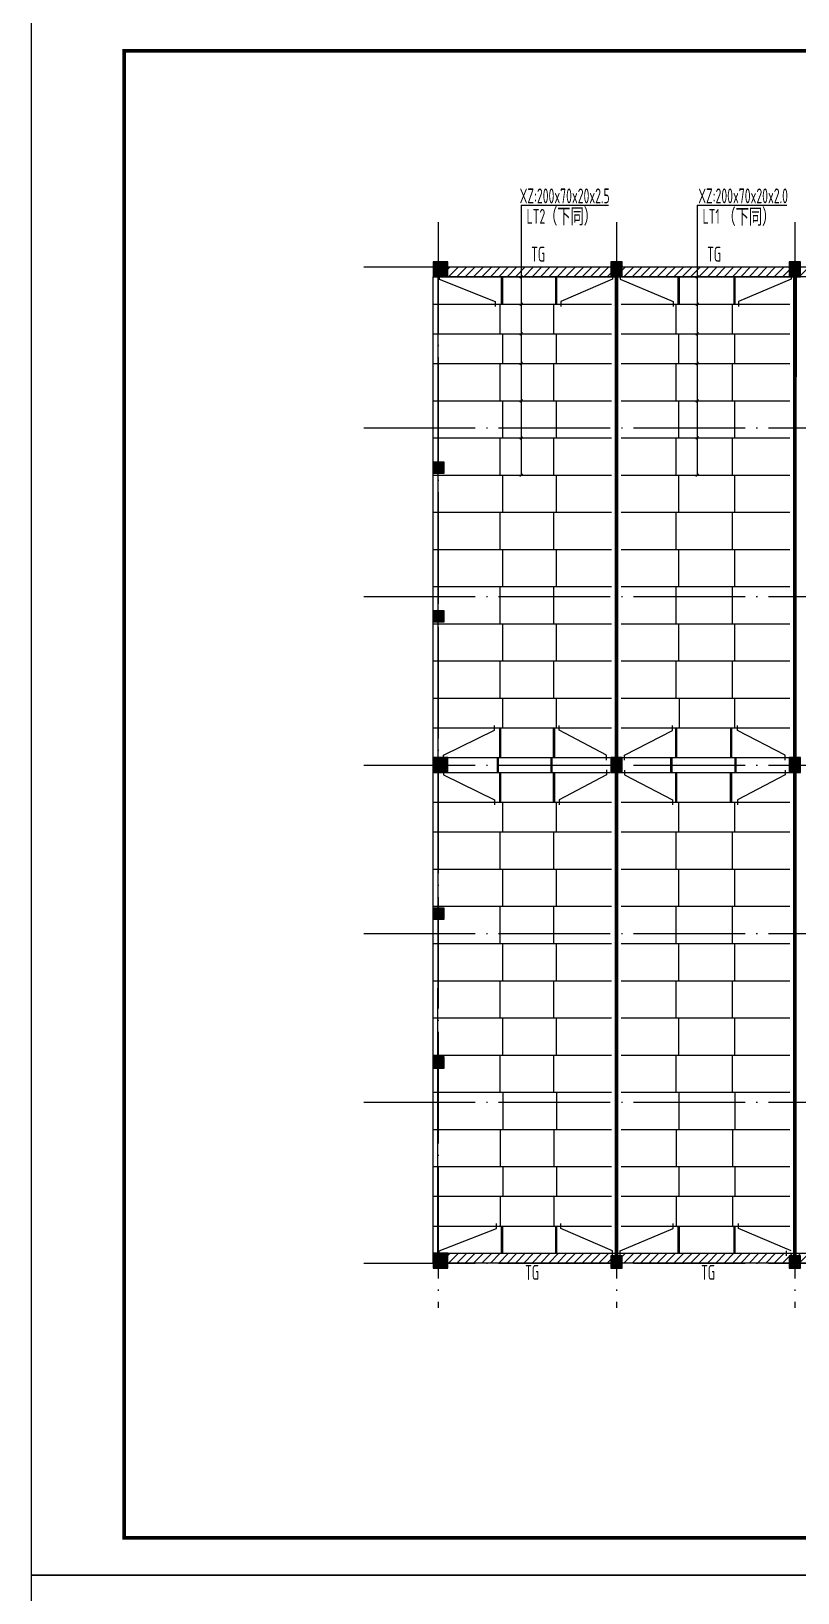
# Model space of a CAD drawing. Extents: x 2025205 to 2402328, y -557483 to 329036.
# Drawn here: x 2066627 to 2097555, y -432195 to -369195 of the extents above; entities that cross this region are included whole.
import ezdxf
from ezdxf.enums import TextEntityAlignment as Align

# ---------------------------------------------------------------- set-up
doc = ezdxf.new("R2010")
doc.units = 0
doc.header["$LTSCALE"] = 1500
doc.header["$MEASUREMENT"] = 0
doc.linetypes.add('DOTE', pattern=[2.42, 2, -0.2, 0.02, -0.2])
for name, color, linetype in [('$dl$', 255, 'Continuous'), ('11', 3, 'Continuous'), ('DOTE', 252, 'DOTE'), ('PUB_TITLE', 4, 'Continuous'), ('柱', 2, 'Continuous'), ('柱涂实', 54, 'Continuous'), ('标高', 94, 'Continuous'), ('梁__实线', 4, 'Continuous'), ('檩条拉条', 253, 'Continuous')]:
    doc.layers.add(name, color=color, linetype=linetype)
doc.styles.get("Standard").update_dxf_attribs({"font": 'TSSDENG', "width": 0.7, "bigfont": 'TSSDCHN'})

msp = doc.modelspace()

# ---------------------------------------------------------------- hatches: boundary and pattern name
at = {"layer": '$dl$', "linetype": 'ByBlock'}
h = msp.add_hatch(dxfattribs=at)
h.set_pattern_fill('ANSI31', color=256, scale=150, style=0)
h.set_pattern_definition([(45, (211990.2, 80473.93), (-168.379802, 168.379802), [])])
h.paths.add_polyline_path([(2083441.1, -378700.2), (2133441.3, -378700.2), (2133441.3, -379099.2), (2083441.1, -379099.2)])
h = msp.add_hatch(dxfattribs=at)
h.set_pattern_fill('ANSI31', color=256, scale=150, style=0)
h.set_pattern_definition([(45, (211990.2, 40673.87), (-168.379802, 168.379802), [])])
h.paths.add_polyline_path([(2083441.1, -418500.2), (2133441.3, -418500.2), (2133441.3, -418899.2), (2083441.1, -418899.2)])

# ---------------------------------------------------------------- linework, layer by layer
for points in [[(2083441.1, -378700.2), (2133441.3, -378700.2), (2133441.3, -379099.2), (2083441.1, -379099.2)], [(2083441.1, -418500.2), (2133441.3, -418500.2), (2133441.3, -418899.2), (2083441.1, -418899.2)]]:
    msp.add_lwpolyline(points, close=True, dxfattribs=at)
at = {"layer": 'DOTE', "ltscale": 1.5}
for p, q in [((2083041.3, -376900.2), (2083041.3, -420700.2)), ((2090241.3, -376900.2), (2090241.3, -420700.2)), ((2097441.3, -376900.2), (2097441.3, -420700.2)), ((2080041.3, -378700.2), (2134337.6, -378700.2)), ((2080041.3, -385200.2), (2134337.6, -385200.2)), ((2080041.3, -392000.2), (2134337.6, -392000.2)), ((2080041.3, -398800.2), (2134337.6, -398800.2)), ((2080041.3, -405600.2), (2134337.6, -405600.2)), ((2080041.3, -412400.2), (2134337.6, -412400.2)), ((2080041.3, -418900.2), (2134337.6, -418900.2))]:
    msp.add_line(p, q, dxfattribs=at)
at = {"layer": 'DOTE', "linetype": 'DOTE', "ltscale": 1.5}
msp.add_line((2097438.8, -378400.2), (2097438.8, -418900.2), dxfattribs=at)
at = {"layer": 'PUB_TITLE', "linetype": 'ByBlock'}
for points in [[(2066627.2, -431482.7), (2178077.2, -431482.7), (2178077.2, -368482.7), (2066627.2, -368482.7)], [(2066627.2, -494482.7), (2178077.2, -494482.7), (2178077.2, -431482.7), (2066627.2, -431482.7)]]:
    msp.add_lwpolyline(points, close=True, dxfattribs=at)
at = {"layer": 'PUB_TITLE', "linetype": 'ByBlock', "const_width": 150}
msp.add_lwpolyline([(2070377.2, -429982.7), (2176577.2, -429982.7), (2176577.2, -369982.7), (2070377.2, -369982.7)], close=True, dxfattribs=at)
at = {"layer": '柱'}
for p, q in [((2083288.8, -386575.2), (2082838.8, -386575.2)), ((2082838.8, -386575.2), (2082838.8, -387025.2)), ((2083288.8, -386575.2), (2082838.8, -386575.2)), ((2082838.8, -386575.2), (2082838.8, -387025.2)), ((2083288.8, -387025.2), (2083288.8, -386575.2)), ((2083288.8, -387025.2), (2083288.8, -386575.2)), ((2082838.8, -387025.2), (2083288.8, -387025.2)), ((2082838.8, -387025.2), (2083288.8, -387025.2)), ((2083288.8, -392575.2), (2082838.8, -392575.2)), ((2082838.8, -392575.2), (2082838.8, -393025.2)), ((2083288.8, -392575.2), (2082838.8, -392575.2)), ((2082838.8, -392575.2), (2082838.8, -393025.2)), ((2083288.8, -392575.2), (2082838.8, -392575.2)), ((2082838.8, -392575.2), (2082838.8, -393025.2)), ((2083288.8, -392575.2), (2082838.8, -392575.2)), ((2082838.8, -392575.2), (2082838.8, -393025.2)), ((2082838.8, -393025.2), (2083288.8, -393025.2)), ((2082838.8, -393025.2), (2083288.8, -393025.2)), ((2082838.8, -393025.2), (2083288.8, -393025.2)), ((2082838.8, -393025.2), (2083288.8, -393025.2)), ((2083288.8, -393025.2), (2083288.8, -392575.2)), ((2083288.8, -393025.2), (2083288.8, -392575.2)), ((2083288.8, -393025.2), (2083288.8, -392575.2)), ((2083288.8, -393025.2), (2083288.8, -392575.2)), ((2083288.8, -404575.2), (2082838.8, -404575.2)), ((2082838.8, -404575.2), (2082838.8, -405025.2)), ((2083288.8, -404575.2), (2082838.8, -404575.2)), ((2082838.8, -404575.2), (2082838.8, -405025.2)), ((2082838.8, -405025.2), (2083288.8, -405025.2)), ((2082838.8, -405025.2), (2083288.8, -405025.2)), ((2083288.8, -405025.2), (2083288.8, -404575.2)), ((2083288.8, -405025.2), (2083288.8, -404575.2)), ((2083288.8, -410575.2), (2082838.8, -410575.2)), ((2082838.8, -410575.2), (2082838.8, -411025.2)), ((2083288.8, -410575.2), (2082838.8, -410575.2)), ((2082838.8, -410575.2), (2082838.8, -411025.2)), ((2083288.8, -411025.2), (2083288.8, -410575.2)), ((2083288.8, -411025.2), (2083288.8, -410575.2)), ((2082838.8, -411025.2), (2083288.8, -411025.2)), ((2082838.8, -411025.2), (2083288.8, -411025.2))]:
    msp.add_line(p, q, dxfattribs=at)
for points in [[(2083441.1, -379099.2), (2083441.1, -378499.2), (2082841.1, -378499.2), (2082841.1, -379099.2)], [(2090463.8, -379100.2), (2090463.8, -378500.2), (2090013.8, -378500.2), (2090013.8, -379100.2)], [(2097663.8, -379100.2), (2097663.8, -378500.2), (2097213.8, -378500.2), (2097213.8, -379100.2)], [(2083438.8, -399099.2), (2083438.8, -398499.2), (2082838.8, -398499.2), (2082838.8, -399099.2)], [(2090463.8, -399100.2), (2090463.8, -398500.2), (2090013.8, -398500.2), (2090013.8, -399100.2)], [(2097663.8, -399100.2), (2097663.8, -398500.2), (2097213.8, -398500.2), (2097213.8, -399100.2)], [(2083438.8, -419099.2), (2083438.8, -418500.2), (2082838.8, -418500.2), (2082838.8, -419099.2)], [(2090463.8, -419099.2), (2090463.8, -418599.2), (2090013.8, -418599.2), (2090013.8, -419099.2)], [(2097663.8, -419099.2), (2097663.8, -418599.2), (2097213.8, -418599.2), (2097213.8, -419099.2)]]:
    msp.add_lwpolyline(points, close=True, dxfattribs=at)
at = {"layer": '柱涂实'}
for points in [[(2083441.1, -379099.2), (2083441.1, -378499.2), (2082841.1, -379099.2), (2082841.1, -378499.2)], [(2090463.8, -379100.2), (2090463.8, -378500.2), (2090013.8, -379100.2), (2090013.8, -378500.2)], [(2097663.8, -379100.2), (2097663.8, -378500.2), (2097213.8, -379100.2), (2097213.8, -378500.2)], [(2083288.8, -387025.2), (2083288.8, -386575.2), (2082838.8, -387025.2), (2082838.8, -386575.2)], [(2083288.8, -393025.2), (2083288.8, -392575.2), (2082838.8, -393025.2), (2082838.8, -392575.2)], [(2083288.8, -393025.2), (2083288.8, -392575.2), (2082838.8, -393025.2), (2082838.8, -392575.2)], [(2083438.8, -399099.2), (2083438.8, -398499.2), (2082838.8, -399099.2), (2082838.8, -398499.2)], [(2090463.8, -399100.2), (2090463.8, -398500.2), (2090013.8, -399100.2), (2090013.8, -398500.2)], [(2097663.8, -399100.2), (2097663.8, -398500.2), (2097213.8, -399100.2), (2097213.8, -398500.2)], [(2083288.8, -405025.2), (2083288.8, -404575.2), (2082838.8, -405025.2), (2082838.8, -404575.2)], [(2083288.8, -411025.2), (2083288.8, -410575.2), (2082838.8, -411025.2), (2082838.8, -410575.2)], [(2083438.8, -419099.2), (2083438.8, -418500.2), (2082838.8, -419099.2), (2082838.8, -418500.2)], [(2090463.8, -419099.2), (2090463.8, -418599.2), (2090013.8, -419099.2), (2090013.8, -418599.2)], [(2097663.8, -419099.2), (2097663.8, -418599.2), (2097213.8, -419099.2), (2097213.8, -418599.2)]]:
    msp.add_solid(points, dxfattribs=at)
at = {"layer": '标高'}
for p, q in [((2086393.1, -376218.1), (2086393.1, -387101.8)), ((2086393.1, -376218.1), (2089916.3, -376218.1)), ((2093493.1, -376218.1), (2093493.1, -387100.1)), ((2093493.1, -376218.1), (2097116.3, -376218.1))]:
    msp.add_line(p, q, dxfattribs=at)
at = {"layer": '标高', "const_width": 60}
for points in [[(2086448.6, -379044.5), (2086335.5, -379157.7)], [(2093548.6, -379044.5), (2093435.5, -379157.7)], [(2086449.6, -380143.4), (2086336.5, -380256.5)], [(2086449.6, -380143.5), (2086336.5, -380256.7)], [(2093549.6, -380143.4), (2093436.5, -380256.5)], [(2093549.6, -380143.5), (2093436.5, -380256.7)], [(2086448.6, -381344.5), (2086335.5, -381457.7)], [(2093548.6, -381344.5), (2093435.5, -381457.7)], [(2086449.6, -382543.5), (2086336.5, -382656.7)], [(2093549.6, -382543.5), (2093436.5, -382656.7)], [(2086448.6, -384046.2), (2086335.5, -384159.4)], [(2093549.6, -384043.5), (2093436.5, -384156.7)], [(2086448.6, -385546.2), (2086335.5, -385659.4)], [(2093549.6, -385543.5), (2093436.5, -385656.7)], [(2086448.6, -387046.2), (2086335.5, -387159.4)], [(2093549.6, -387043.5), (2093436.5, -387156.7)]]:
    msp.add_lwpolyline(points, dxfattribs=at)
at = {"layer": '梁__实线', "const_width": 150}
for points in [[(2090240, -418897), (2090242.5, -378500.2)], [(2097440, -418897), (2097442.5, -378500.2)], [(2097440, -418897), (2097442.5, -378500.2)], [(2097440, -418897), (2097442.5, -378500.2)], [(2097440.1, -418900.2), (2097442.5, -378500.2)], [(2097440.1, -418900.2), (2097442.5, -378500.2)], [(2097440.1, -418900.2), (2097442.5, -378500.2)]]:
    msp.add_lwpolyline(points, dxfattribs=at)
at = {"layer": '梁__实线'}
for points in [[(2082838.7, -418900.2), (2082841.1, -379099.2)], [(2083040.8, -386575.2), (2083041.1, -378999.2)], [(2083040.4, -392575.2), (2083040.7, -387025.2)], [(2083040, -398499.2), (2083040.3, -393025.2)], [(2083039.6, -404575.2), (2083039.9, -399099.2)], [(2083039.2, -410575.2), (2083039.5, -405025.2)], [(2083038.8, -418500.2), (2083039.1, -411025.2)]]:
    msp.add_lwpolyline(points, dxfattribs=at)
at = {"layer": '檩条拉条'}
for p, q in [((2082837.4, -379100.1), (2090033.9, -379100.1)), ((2083092.6, -379000.1), (2083092.6, -379200.1)), ((2083092.6, -379200.1), (2085352.4, -380100.1)), ((2083137.6, -379100.1), (2090037.7, -379100.1)), ((2090082.7, -379200.1), (2087999.4, -380100.1)), ((2090082.7, -379000.1), (2090082.7, -379200.1)), ((2090392.6, -379000.1), (2090392.6, -379200.1)), ((2090392.6, -379200.1), (2092529.7, -380100.1)), ((2090433.9, -379100.1), (2097233.9, -379100.1)), ((2090437.6, -379100.1), (2097237.7, -379100.1)), ((2095004, -380200.1), (2095004, -379100.1)), ((2097282.7, -379200.1), (2095167.9, -380100.1)), ((2097282.7, -379000.1), (2097282.7, -379200.1)), ((2082837.3, -380200.1), (2090033.9, -380200.1)), ((2085352.4, -380100.1), (2085352.4, -380300.1)), ((2085550.6, -381400.1), (2085550.6, -380200.1)), ((2087717.3, -381400.1), (2087717.3, -380200.1)), ((2087999.4, -380100.1), (2087999.4, -380300.1)), ((2090433.9, -380200.1), (2097233.9, -380200.1)), ((2090437.6, -380200.1), (2097237.7, -380200.1)), ((2092529.7, -380100.1), (2092529.7, -380300.1)), ((2092650.6, -381400.1), (2092650.6, -380200.1)), ((2094917.3, -381400.1), (2094917.3, -380200.1)), ((2095167.9, -380100.1), (2095167.9, -380300.1)), ((2082837.2, -381400.1), (2090033.9, -381400.1)), ((2085650.6, -382600.1), (2085650.6, -381400.1)), ((2087817.3, -382600.1), (2087817.3, -381400.1)), ((2090433.9, -381400.1), (2097233.9, -381400.1)), ((2092750.6, -382600.1), (2092750.6, -381400.1)), ((2095017.3, -382600.1), (2095017.3, -381400.1)), ((2082837.1, -382600.1), (2090033.9, -382600.1)), ((2085550.6, -384100.1), (2085550.6, -382600.1)), ((2087717.3, -384100.1), (2087717.3, -382600.1)), ((2090433.9, -382600.1), (2097233.9, -382600.1)), ((2092650.6, -384100.1), (2092650.6, -382600.1)), ((2094917.3, -384100.1), (2094917.3, -382600.1)), ((2082837, -384100.1), (2090033.9, -384100.1)), ((2085650.6, -385600.1), (2085650.6, -384100.1)), ((2087817.3, -385600.1), (2087817.3, -384100.1)), ((2090433.9, -384100.1), (2097233.9, -384100.1)), ((2092750.6, -385600.1), (2092750.6, -384100.1)), ((2095017.3, -385600.1), (2095017.3, -384100.1)), ((2082837.1, -385600.1), (2090033.9, -385600.1)), ((2085550.6, -387100.1), (2085550.6, -385600.1)), ((2087717.3, -387100.1), (2087717.3, -385600.1)), ((2090433.9, -385600.1), (2097233.9, -385600.1)), ((2092650.6, -387100.1), (2092650.6, -385600.1)), ((2094917.3, -387100.1), (2094917.3, -385600.1)), ((2082837, -387100.1), (2090033.9, -387100.1)), ((2085650.6, -388600.1), (2085650.6, -387100.1)), ((2087817.3, -388600.1), (2087817.3, -387100.1)), ((2090433.9, -387100.1), (2097233.9, -387100.1)), ((2092750.6, -388600.1), (2092750.6, -387100.1)), ((2095017.3, -388600.1), (2095017.3, -387100.1)), ((2082836.9, -388600.1), (2090033.9, -388600.1)), ((2085550.6, -390100.1), (2085550.6, -388600.1)), ((2087717.3, -390100.1), (2087717.3, -388600.1)), ((2090433.9, -388600.1), (2097233.9, -388600.1)), ((2092650.6, -390100.1), (2092650.6, -388600.1)), ((2094917.3, -390100.1), (2094917.3, -388600.1)), ((2082836.8, -390100.1), (2090033.9, -390100.1)), ((2085650.6, -391600.1), (2085650.6, -390100.1)), ((2087817.3, -391600.1), (2087817.3, -390100.1)), ((2090433.9, -390100.1), (2097233.9, -390100.1)), ((2092750.6, -391600.1), (2092750.6, -390100.1)), ((2095017.3, -391600.1), (2095017.3, -390100.1)), ((2082836.7, -391600.1), (2090033.9, -391600.1)), ((2085550.6, -393100.1), (2085550.6, -391600.1)), ((2087717.3, -393100.1), (2087717.3, -391600.1)), ((2090433.9, -391600.1), (2097233.9, -391600.1)), ((2092650.6, -393100.1), (2092650.6, -391600.1)), ((2094917.3, -393100.1), (2094917.3, -391600.1)), ((2082836.6, -393100.1), (2090033.9, -393100.1)), ((2085650.6, -394600.1), (2085650.6, -393100.1)), ((2087817.3, -394600.1), (2087817.3, -393100.1)), ((2090433.9, -393100.1), (2097233.9, -393100.1)), ((2092750.6, -394600.1), (2092750.6, -393100.1)), ((2095017.3, -394600.1), (2095017.3, -393100.1)), ((2082836.5, -394600.1), (2090033.9, -394600.1)), ((2085550.6, -396100.1), (2085550.6, -394600.1)), ((2087717.3, -396100.1), (2087717.3, -394600.1)), ((2090433.9, -394600.1), (2097233.9, -394600.1)), ((2092650.6, -396100.1), (2092650.6, -394600.1)), ((2094917.3, -396100.1), (2094917.3, -394600.1)), ((2082836.4, -396100.1), (2090033.9, -396100.1)), ((2085650.6, -397300.1), (2085650.6, -396100.1)), ((2087817.3, -397300.1), (2087817.3, -396100.1)), ((2090433.9, -396100.1), (2097233.9, -396100.1)), ((2092785.6, -397300.1), (2092785.6, -396100.1)), ((2095017.3, -397300.1), (2095017.3, -396100.7)), ((2082836.4, -397300.1), (2090033.9, -397300.1)), ((2083259.9, -398400.1), (2085319, -397400.1)), ((2085319, -397400.1), (2085319, -397200.1)), ((2087923.6, -397400.1), (2087923.6, -397200.1)), ((2089833.1, -398400.1), (2087923.6, -397400.1)), ((2090433.9, -397300.1), (2097233.9, -397300.1)), ((2090559.9, -398400.7), (2092499, -397400.7)), ((2092499, -397400.7), (2092499, -397200.7)), ((2095123.6, -397400.7), (2095123.6, -397200.7)), ((2097041.1, -398400.7), (2095123.6, -397400.7)), ((2082836.3, -398500.1), (2089983.7, -398500.1)), ((2083259.9, -398600.1), (2083259.9, -398400.1)), ((2089833.1, -398600.1), (2089833.1, -398400.1)), ((2090409.2, -398500.7), (2097233.9, -398500.7)), ((2090559.9, -398600.7), (2090559.9, -398400.7)), ((2097041.1, -398600.7), (2097041.1, -398400.7)), ((2082836.2, -399100.1), (2089983.7, -399100.1)), ((2082836.2, -399100.2), (2089983.7, -399100.2)), ((2083259.9, -399000.1), (2083259.9, -399200.1)), ((2083259.9, -399200.1), (2085319, -400200.1)), ((2089833.1, -399200.1), (2087923.6, -400200.1)), ((2089833.1, -399000.1), (2089833.1, -399200.1)), ((2090409.2, -399100.7), (2097233.9, -399100.7)), ((2090559.9, -399000.7), (2090559.9, -399200.7)), ((2090559.9, -399200.7), (2092499, -400200.7)), ((2097041.1, -399200.7), (2095123.6, -400200.7)), ((2097041.1, -399000.7), (2097041.1, -399200.7)), ((2082836.2, -400300.1), (2090033.9, -400300.1)), ((2085319, -400200.1), (2085319, -400400.1)), ((2085650.6, -401500.1), (2085650.6, -400300.1)), ((2087817.3, -401500.1), (2087817.3, -400300.1)), ((2087923.6, -400200.1), (2087923.6, -400400.1)), ((2090433.9, -400300.2), (2097233.9, -400300.2)), ((2092499, -400200.7), (2092499, -400400.7)), ((2092750.6, -401500.1), (2092750.6, -400300.2)), ((2095017.3, -401500.1), (2095017.3, -400300.2)), ((2095123.6, -400200.7), (2095123.6, -400400.7)), ((2082836.1, -401500.1), (2090033.9, -401500.1)), ((2085550.6, -403000.1), (2085550.6, -401500.1)), ((2087717.3, -403000.1), (2087717.3, -401500.1)), ((2090433.9, -401500.1), (2097233.9, -401500.1)), ((2090433.9, -401500.1), (2097233.9, -401500.1)), ((2092650.6, -403000.1), (2092650.6, -401500.1)), ((2094917.3, -403000.1), (2094917.3, -401500.1)), ((2082836, -403000.1), (2090033.9, -403000.1)), ((2085650.6, -404500.1), (2085650.6, -403000.1)), ((2087817.3, -404500.1), (2087817.3, -403000.1)), ((2090433.9, -403000.1), (2097233.9, -403000.1)), ((2092750.6, -404500.1), (2092750.6, -403000.1)), ((2095017.3, -404500.1), (2095017.3, -403000.1)), ((2082835.9, -404500.1), (2090033.9, -404500.1)), ((2085550.6, -406000.1), (2085550.6, -404500.1)), ((2087717.3, -406000.1), (2087717.3, -404500.1)), ((2090433.9, -404500.1), (2097233.9, -404500.1)), ((2092650.6, -406000.1), (2092650.6, -404500.1)), ((2094917.3, -406000.1), (2094917.3, -404500.1)), ((2082835.8, -406000.1), (2090033.9, -406000.1)), ((2085650.6, -407500.1), (2085650.6, -406000.1)), ((2087817.3, -407500.1), (2087817.3, -406000.1)), ((2090433.9, -406000.1), (2097233.9, -406000.1)), ((2092750.6, -407500.1), (2092750.6, -406000.1)), ((2095017.3, -407500.1), (2095017.3, -406000.1)), ((2082835.7, -407500.1), (2090033.9, -407500.1)), ((2085550.6, -409000.1), (2085550.6, -407500.1)), ((2087717.3, -409000.1), (2087717.3, -407500.1)), ((2090433.9, -407500.1), (2097233.9, -407500.1)), ((2092650.6, -409000.1), (2092650.6, -407500.1)), ((2094917.3, -409000.1), (2094917.3, -407500.1)), ((2082835.6, -409000.1), (2090033.9, -409000.1)), ((2090433.9, -409000.1), (2097233.9, -409000.1)), ((2082835.5, -410500.1), (2090033.9, -410500.1)), ((2085550.6, -412000.1), (2085550.6, -410500.1)), ((2087717.3, -412000.1), (2087717.3, -410500.1)), ((2090433.9, -410500.1), (2097233.9, -410500.1)), ((2092650.6, -412000.1), (2092650.6, -410500.1)), ((2094917.3, -412000.1), (2094917.3, -410500.1)), ((2082835.4, -412000.1), (2090033.9, -412000.1)), ((2085650.6, -412000.2), (2085650.6, -413500.2)), ((2087817.3, -412000.2), (2087817.3, -413500.2)), ((2090433.9, -412000.1), (2097233.9, -412000.1)), ((2092750.6, -412000.2), (2092750.6, -413500.2)), ((2095017.3, -412000.2), (2095017.3, -413500.2)), ((2082837, -413500.2), (2090033.9, -413500.2)), ((2085550.6, -413500.2), (2085550.6, -415000.2)), ((2087717.3, -413500.2), (2087717.3, -415000.2)), ((2090433.9, -413500.2), (2097233.9, -413500.2)), ((2092650.6, -413500.2), (2092650.6, -415000.2)), ((2094917.3, -413500.2), (2094917.3, -415000.2)), ((2082837.1, -415000.2), (2090033.9, -415000.2)), ((2085650.6, -415000.2), (2085650.6, -416200.2)), ((2087817.3, -415000.2), (2087817.3, -416200.2)), ((2090433.9, -415000.2), (2097233.9, -415000.2)), ((2092750.6, -415000.2), (2092750.6, -416200.2)), ((2095017.3, -415000.2), (2095017.3, -416200.2)), ((2082837.2, -416200.2), (2090033.9, -416200.2)), ((2085550.6, -416200.2), (2085550.6, -417400.2)), ((2087717.3, -416200.2), (2087717.3, -417400.2)), ((2090433.9, -416200.2), (2097233.9, -416200.2)), ((2092650.6, -416200.2), (2092650.6, -417400.2)), ((2094917.3, -416200.2), (2094917.3, -417400.2)), ((2082837.3, -417400.2), (2090033.9, -417400.2)), ((2083092.6, -418400.2), (2085401.7, -417500.2)), ((2085401.7, -417500.2), (2085401.7, -417300.2)), ((2087999.4, -417500.2), (2087999.4, -417300.2)), ((2090082.7, -418400.2), (2087999.4, -417500.2)), ((2090392.6, -418400.2), (2092529.7, -417500.2)), ((2090433.9, -417400.2), (2097233.9, -417400.2)), ((2090437.6, -417400.2), (2097237.7, -417400.2)), ((2092529.7, -417500.2), (2092529.7, -417300.2)), ((2095004, -417400.2), (2095004, -418500.2)), ((2095167.9, -417500.2), (2095167.9, -417300.2)), ((2097282.7, -418400.2), (2095167.9, -417500.2)), ((2082837.4, -418500.2), (2090033.9, -418500.2)), ((2083092.6, -418501.3), (2083092.6, -418400.2)), ((2083137.6, -418500.2), (2090037.7, -418500.2)), ((2090082.7, -418600.2), (2090082.7, -418400.2)), ((2090392.6, -418600.2), (2090392.6, -418400.2)), ((2090433.9, -418500.2), (2097233.9, -418500.2)), ((2090437.6, -418500.2), (2097237.7, -418500.2)), ((2097106, -418600.2), (2097106, -418400.2))]:
    msp.add_line(p, q, dxfattribs=at)
at = {"layer": '檩条拉条', "const_width": 100}
for points in [[(2085622.6, -380200.1), (2085622.6, -379100.1)], [(2087809, -380200.1), (2087809, -379100.1)], [(2092748.3, -380200.1), (2092748.3, -379100.1)], [(2095004, -380200.1), (2095004, -379100.1)], [(2085550.6, -398500.1), (2085550.6, -397300.1)], [(2087717.3, -398500.1), (2087717.3, -397300.1)], [(2092650.6, -398500.7), (2092650.6, -397300.7)], [(2094869.8, -398500.7), (2094869.8, -397300.7)], [(2085450.6, -399100.1), (2085450.6, -398500.1)], [(2085450.6, -398500.1), (2085450.6, -399100.1)], [(2087617.3, -399100.1), (2087617.3, -398500.1)], [(2087617.3, -398500.1), (2087617.3, -399100.1)], [(2092451.2, -399100.7), (2092451.2, -398500.7)], [(2092451.2, -398500.7), (2092451.2, -399100.7)], [(2095039.8, -399100.7), (2095039.8, -398500.7)], [(2095039.8, -398500.7), (2095039.8, -399100.7)], [(2085550.6, -399100.1), (2085550.6, -400300.1)], [(2087717.3, -399100.1), (2087717.3, -400300.1)], [(2092650.6, -399100.7), (2092650.6, -400300.7)], [(2094861.1, -399100.7), (2094861.1, -400300.7)], [(2085622.6, -417400.2), (2085622.6, -418500.2)], [(2087809, -417400.2), (2087809, -418500.2)], [(2092748.3, -417400.2), (2092748.3, -418500.2)], [(2095004, -417400.2), (2095004, -418500.2)]]:
    msp.add_lwpolyline(points, dxfattribs=at)
at = {"layer": '檩条拉条'}
for points in [[(2085650.6, -410500.1), (2085650.6, -409000.1)], [(2087817.3, -410500.1), (2087817.3, -409000.1)], [(2092750.6, -410500.1), (2092750.6, -409000.1)], [(2095017.3, -410500.1), (2095017.3, -409000.1)]]:
    msp.add_lwpolyline(points, dxfattribs=at)

# ---------------------------------------------------------------- texts
at = {"layer": '11', "color": 7, "width": 0.6}
for s, p in [('XZ:200x70x20x2.5', (2088151.4, -375837.7)), ('XZ:200x70x20x2.0', (2095351.4, -375837.7))]:
    msp.add_text(s, height=600, dxfattribs=at).set_placement(p, align=Align.MIDDLE)
at = {"layer": '11', "color": 7}
for s, height, width, p in [('LT2', 600, 0.6, (2086615.6, -376963.4)), ('（下同）', 700, 0.8, (2087323.1, -377026.7)), ('LT1', 600, 0.6, (2093715.6, -376963.4)), ('（下同）', 700, 0.8, (2094518.9, -377041.8)), ('TG', 600, 0.6, (2086799.5, -378491.6)), ('TG', 600, 0.6, (2093899.5, -378491.6)), ('TG', 600, 0.6, (2086555.1, -419570.9)), ('TG', 600, 0.6, (2093655.1, -419570.9))]:
    msp.add_text(s, height=height, dxfattribs=dict(at, width=width)).set_placement(p)

doc.saveas('drawing.dxf')
